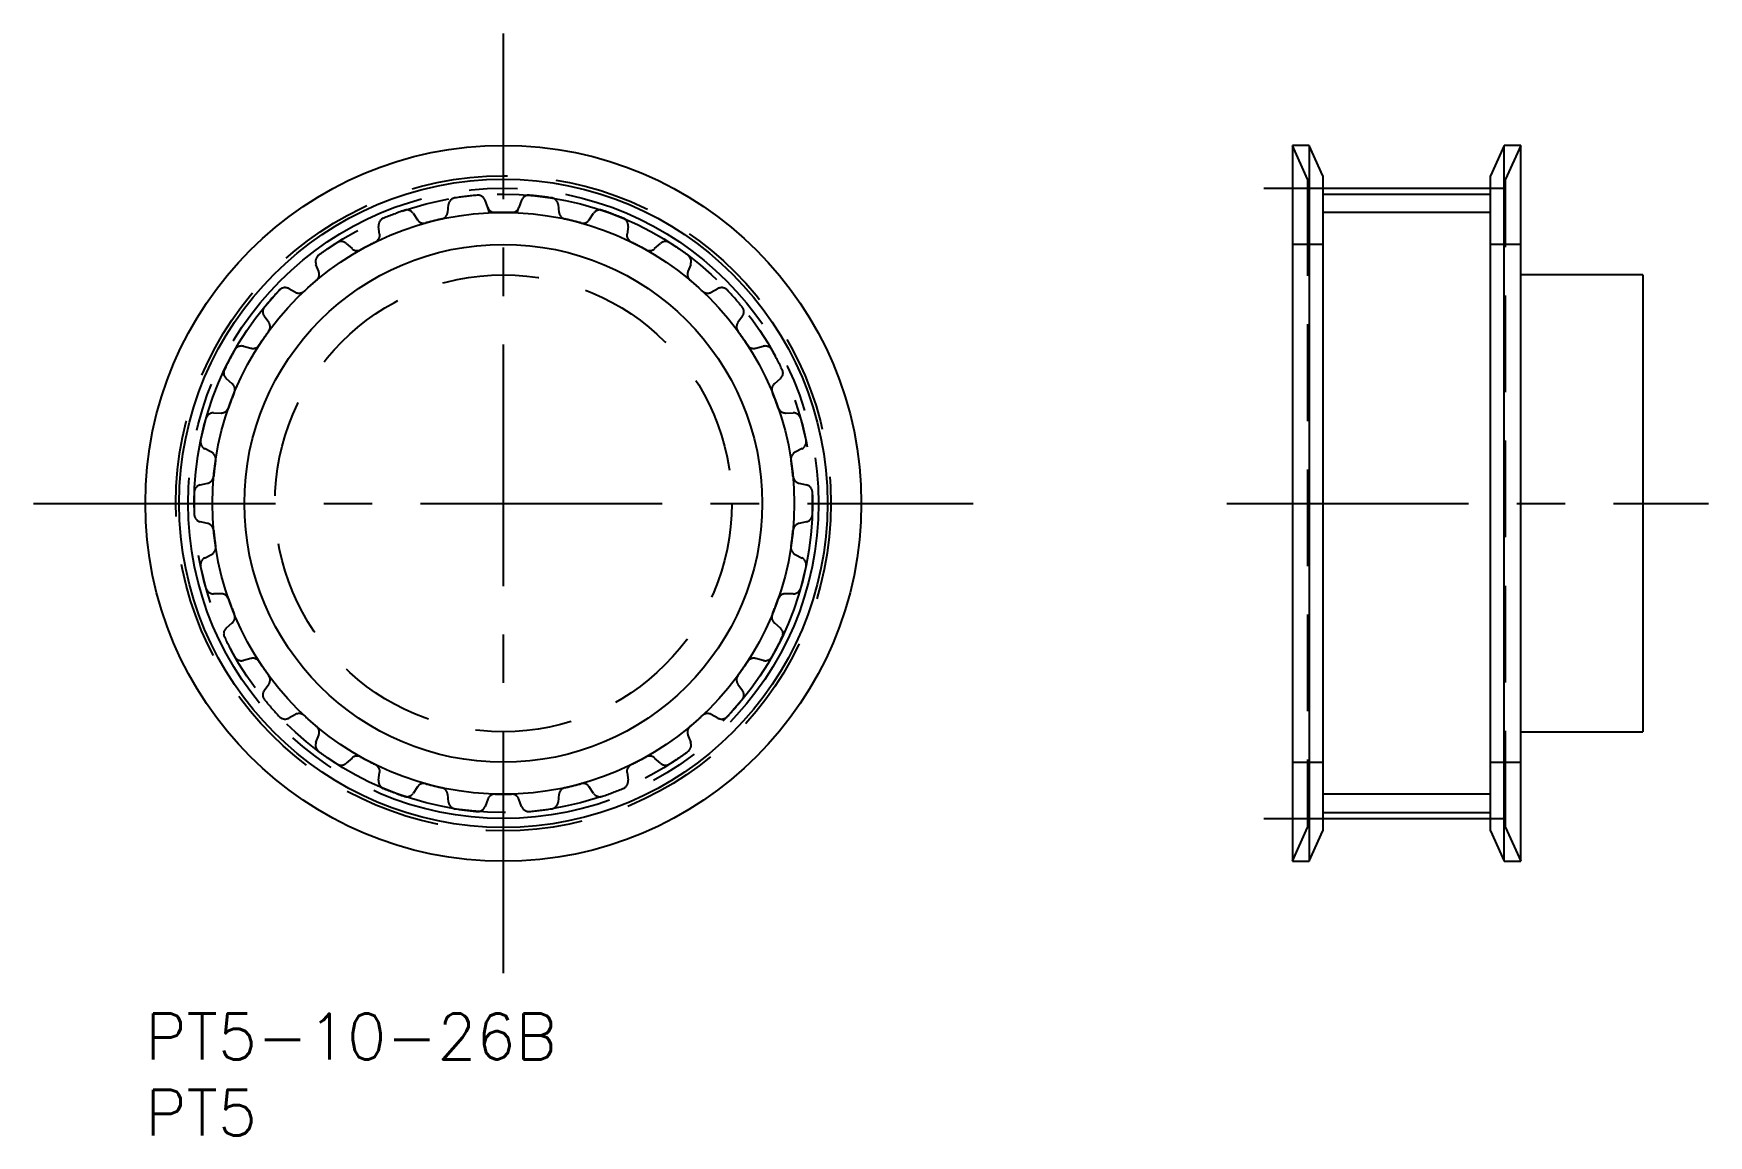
# Model space of a CAD drawing. Extents: x -7 to 103, y -8 to 64.
import ezdxf

# ---------------------------------------------------------------- set-up
doc = ezdxf.new("R2010")
doc.units = 0
doc.header["$LTSCALE"] = 0.5
for name, pattern in [('CENTER', [50.8, 31.75, -6.35, 6.35, -6.35]), ('DASHED', [19.05, 12.7, -6.35]), ('PHANTOM', [63.5, 31.75, -6.35, 6.35, -6.35, 6.35, -6.35])]:
    doc.linetypes.add(name, pattern=pattern)
for name, color, linetype in [('MSM_CENTER', 1, 'CENTER'), ('MSM_CONTINUOUS', 7, 'CONTINUOUS'), ('MSM_DASHED', 4, 'DASHED'), ('MSM_IMAGINARY', 6, 'PHANTOM'), ('MSM_NARROW', 5, 'CONTINUOUS'), ('MSM_PART_NUMBER', 7, 'CONTINUOUS')]:
    doc.layers.add(name, color=color, linetype=linetype)
doc.styles.get("Standard").update_dxf_attribs({"font": 'txt.shx', "height": 3, "bigfont": 'bigfont.shx'})

msp = doc.modelspace()

# ---------------------------------------------------------------- linework, layer by layer
at = {"layer": 'MSM_CENTER'}
for p, q in [((23.5, 2.66), (23.5, 64.34)), ((73.43, 54.19), (92.18, 54.19)), ((-7.34, 33.5), (54.34, 33.5)), ((70.99, 33.5), (102.62, 33.5)), ((73.43, 12.81), (92.18, 12.81))]:
    msp.add_line(p, q, dxfattribs=at)
msp.add_circle((23.5, 33.5), 20.69, dxfattribs=at)
at = {"layer": 'MSM_CONTINUOUS'}
for p, q in [((76.4, 57), (75.3, 57)), ((75.3, 57), (75.3, 10)), ((77.3, 55), (76.4, 57)), ((76.4, 57), (76.4, 10)), ((89.21, 57), (88.3, 55)), ((90.3, 57), (89.21, 57)), ((89.21, 10), (89.21, 57)), ((90.3, 10), (90.3, 57)), ((77.3, 55), (77.3, 12)), ((88.3, 12), (88.3, 55)), ((77.3, 53.8), (88.3, 53.8)), ((98.3, 48.5), (90.3, 48.5)), ((98.3, 48.5), (98.3, 18.5)), ((90.3, 18.5), (98.3, 18.5)), ((77.3, 13.2), (88.3, 13.2)), ((76.4, 10), (77.3, 12)), ((88.3, 12), (89.21, 10)), ((75.3, 10), (76.4, 10)), ((89.21, 10), (90.3, 10))]:
    msp.add_line(p, q, dxfattribs=at)
for radius in [23.5, 21.28, 17]:
    msp.add_circle((23.5, 33.5), radius, dxfattribs=at)
at = {"layer": 'MSM_DASHED'}
for p, q in [((76.3, 54.78), (75.3, 57)), ((90.3, 57), (89.3, 54.78)), ((76.3, 54.78), (76.3, 12.22)), ((89.3, 12.22), (89.3, 54.78)), ((19.85, 52.6), (19.9, 53.11)), ((22.48, 52.92), (22.3, 53.4)), ((24.7, 53.4), (24.52, 52.92)), ((27.1, 53.11), (27.15, 52.6)), ((17.57, 52.54), (17.86, 52.11)), ((29.14, 52.11), (29.43, 52.54)), ((15.38, 51.17), (15.31, 51.68)), ((31.69, 51.68), (31.62, 51.17)), ((13.19, 50.56), (13.57, 50.22)), ((33.43, 50.22), (33.81, 50.56)), ((77.3, 50.5), (75.3, 50.5)), ((90.3, 50.5), (88.3, 50.5)), ((11.39, 48.72), (11.2, 49.19)), ((35.8, 49.19), (35.61, 48.72)), ((9.41, 47.6), (9.85, 47.36)), ((37.15, 47.36), (37.59, 47.6)), ((8.1, 45.38), (7.8, 45.79)), ((39.2, 45.79), (38.9, 45.38)), ((6.44, 43.82), (6.93, 43.69)), ((40.07, 43.69), (40.56, 43.82)), ((5.7, 41.34), (5.32, 41.68)), ((41.68, 41.68), (41.3, 41.34)), ((4.47, 39.44), (4.98, 39.43)), ((42.02, 39.43), (42.53, 39.44)), ((4.34, 36.86), (3.89, 37.09)), ((43.11, 37.09), (42.66, 36.86)), ((3.6, 34.71), (4.1, 34.82)), ((42.9, 34.82), (43.4, 34.71)), ((4.1, 32.18), (3.6, 32.29)), ((43.4, 32.29), (42.9, 32.18)), ((3.89, 29.91), (4.34, 30.14)), ((42.66, 30.14), (43.11, 29.91)), ((4.98, 27.57), (4.47, 27.56)), ((42.53, 27.56), (42.02, 27.57)), ((5.32, 25.32), (5.7, 25.66)), ((41.3, 25.66), (41.68, 25.32)), ((6.93, 23.31), (6.44, 23.18)), ((40.56, 23.18), (40.07, 23.31)), ((7.8, 21.21), (8.1, 21.62)), ((38.9, 21.62), (39.2, 21.21)), ((9.85, 19.64), (9.41, 19.4)), ((37.59, 19.4), (37.15, 19.64)), ((11.2, 17.81), (11.39, 18.28)), ((35.61, 18.28), (35.8, 17.81)), ((13.57, 16.78), (13.19, 16.44)), ((33.81, 16.44), (33.43, 16.78)), ((75.3, 16.5), (77.3, 16.5)), ((88.3, 16.5), (90.3, 16.5)), ((15.31, 15.32), (15.38, 15.83)), ((31.62, 15.83), (31.69, 15.32)), ((17.86, 14.89), (17.57, 14.46)), ((19.9, 13.89), (19.85, 14.4)), ((27.15, 14.4), (27.1, 13.89)), ((29.43, 14.46), (29.14, 14.89)), ((22.48, 14.08), (22.3, 13.6)), ((24.7, 13.6), (24.52, 14.08)), ((75.3, 10), (76.3, 12.22)), ((89.3, 12.22), (90.3, 10))]:
    msp.add_line(p, q, dxfattribs=at)
for radius in [21.5, 15]:
    msp.add_circle((23.5, 33.5), radius, dxfattribs=at)
for centre, radius, start, end in [((20.4, 53.06), 0.5, 99.011, 173.8462), ((23.5, 33.5), 20.3, 94.8352, 99.011), ((21.83, 53.23), 0.5, 20, 94.8352), ((22.95, 53.09), 0.5, 200, 271.6219), ((24.05, 53.09), 0.5, 268.3781, 340), ((25.17, 53.23), 0.5, 85.1648, 160), ((23.5, 33.5), 20.3, 80.989, 85.1648), ((26.6, 53.06), 0.5, 6.1538, 80.989), ((15.81, 51.75), 0.5, 112.8571, 187.6923), ((23.5, 33.5), 20.3, 108.6814, 112.8571), ((17.16, 52.26), 0.5, 33.8462, 108.6814), ((18.27, 52.39), 0.5, 213.8462, 285.4681), ((23.5, 33.5), 19.1, 102.2242, 105.4681), ((19.35, 52.66), 0.5, 282.2242, 353.8462), ((23.5, 33.5), 19.1, 88.3781, 91.6219), ((27.65, 52.66), 0.5, 186.1538, 257.7758), ((23.5, 33.5), 19.1, 74.5319, 77.7758), ((28.73, 52.39), 0.5, 254.5319, 326.1538), ((29.84, 52.26), 0.5, 71.3186, 146.1538), ((23.5, 33.5), 20.3, 67.1429, 71.3186), ((31.19, 51.75), 0.5, 352.3077, 67.1429), ((23.5, 33.5), 20.3, 122.5275, 126.7033), ((12.85, 50.19), 0.5, 47.6923, 122.5275), ((23.5, 33.5), 19.1, 116.0704, 119.3142), ((14.89, 51.11), 0.5, 296.0704, 7.6923), ((32.11, 51.11), 0.5, 172.3077, 243.9296), ((23.5, 33.5), 19.1, 60.6858, 63.9296), ((34.15, 50.19), 0.5, 57.4725, 132.3077), ((23.5, 33.5), 20.3, 53.2967, 57.4725), ((11.67, 49.37), 0.5, 126.7033, 201.5385), ((13.9, 50.59), 0.5, 227.6923, 299.3142), ((33.1, 50.59), 0.5, 240.6858, 312.3077), ((35.33, 49.37), 0.5, 338.4615, 53.2967), ((10.92, 48.53), 0.5, 309.9165, 21.5385), ((36.08, 48.53), 0.5, 158.4615, 230.0835), ((23.5, 33.5), 20.3, 136.3737, 140.5494), ((9.17, 47.16), 0.5, 61.5385, 136.3737), ((10.09, 47.8), 0.5, 241.5385, 313.1604), ((23.5, 33.5), 19.1, 129.9165, 133.1604), ((23.5, 33.5), 19.1, 46.8396, 50.0835), ((36.91, 47.8), 0.5, 226.8396, 298.4615), ((37.83, 47.16), 0.5, 43.6263, 118.4615), ((23.5, 33.5), 20.3, 39.4506, 43.6263), ((8.21, 46.08), 0.5, 140.5494, 215.3846), ((38.79, 46.08), 0.5, 324.6154, 39.4506), ((7.69, 45.09), 0.5, 323.7627, 35.3846), ((39.31, 45.09), 0.5, 144.6154, 216.2373), ((23.5, 33.5), 19.1, 143.7627, 147.0065), ((23.5, 33.5), 19.1, 32.9935, 36.2373), ((23.5, 33.5), 20.3, 150.2198, 154.3956), ((6.31, 43.33), 0.5, 75.3846, 150.2198), ((7.06, 44.17), 0.5, 255.3846, 327.0065), ((39.94, 44.17), 0.5, 212.9935, 284.6154), ((40.69, 43.33), 0.5, 29.7802, 104.6154), ((23.5, 33.5), 20.3, 25.6044, 29.7802), ((5.64, 42.06), 0.5, 154.3956, 229.2308), ((41.36, 42.06), 0.5, 310.7692, 25.6044), ((23.5, 33.5), 19.1, 157.6088, 160.8527), ((5.38, 40.97), 0.5, 337.6088, 49.2308), ((41.62, 40.97), 0.5, 130.7692, 202.3912), ((23.5, 33.5), 19.1, 19.1473, 22.3912), ((4.98, 39.93), 0.5, 269.2308, 340.8527), ((42.02, 39.93), 0.5, 199.1473, 270.7692), ((23.5, 33.5), 20.3, 164.066, 168.2417), ((4.46, 38.94), 0.5, 89.2308, 164.066), ((42.54, 38.94), 0.5, 15.934, 90.7692), ((23.5, 33.5), 20.3, 11.7583, 15.934), ((4.12, 37.53), 0.5, 168.2417, 243.0769), ((42.88, 37.53), 0.5, 296.9231, 11.7583), ((4.12, 36.41), 0.5, 351.455, 63.0769), ((23.5, 33.5), 19.1, 171.455, 174.6988), ((42.88, 36.41), 0.5, 116.9231, 188.545), ((23.5, 33.5), 19.1, 5.3012, 8.545), ((3.98, 35.31), 0.5, 283.0769, 354.6988), ((43.02, 35.31), 0.5, 185.3012, 256.9231), ((23.5, 33.5), 20.3, 177.9121, 182.0879), ((3.71, 34.22), 0.5, 103.0769, 177.9121), ((43.29, 34.22), 0.5, 2.0879, 76.9231), ((23.5, 33.5), 20.3, 357.9121, 2.0879), ((3.71, 32.78), 0.5, 182.0879, 256.9231), ((3.98, 31.69), 0.5, 5.3012, 76.9231), ((43.02, 31.69), 0.5, 103.0769, 174.6988), ((43.29, 32.78), 0.5, 283.0769, 357.9121), ((23.5, 33.5), 19.1, 185.3012, 188.545), ((23.5, 33.5), 19.1, 351.455, 354.6988), ((4.12, 29.47), 0.5, 116.9231, 191.7583), ((4.12, 30.59), 0.5, 296.9231, 8.545), ((42.88, 30.59), 0.5, 171.455, 243.0769), ((42.88, 29.47), 0.5, 348.2417, 63.0769), ((23.5, 33.5), 20.3, 191.7583, 195.934), ((23.5, 33.5), 20.3, 344.066, 348.2417), ((4.46, 28.06), 0.5, 195.934, 270.7692), ((4.98, 27.07), 0.5, 19.1473, 90.7692), ((42.02, 27.07), 0.5, 89.2308, 160.8527), ((42.54, 28.06), 0.5, 269.2308, 344.066), ((23.5, 33.5), 19.1, 199.1473, 202.3912), ((23.5, 33.5), 19.1, 337.6088, 340.8527), ((5.64, 24.94), 0.5, 130.7692, 205.6044), ((5.38, 26.03), 0.5, 310.7692, 22.3912), ((41.62, 26.03), 0.5, 157.6088, 229.2308), ((41.36, 24.94), 0.5, 334.3956, 49.2308), ((23.5, 33.5), 20.3, 205.6044, 209.7802), ((23.5, 33.5), 20.3, 330.2198, 334.3956), ((6.31, 23.67), 0.5, 209.7802, 284.6154), ((7.06, 22.83), 0.5, 32.9935, 104.6154), ((23.5, 33.5), 19.1, 212.9935, 216.2373), ((23.5, 33.5), 19.1, 323.7627, 327.0065), ((39.94, 22.83), 0.5, 75.3846, 147.0065), ((40.69, 23.67), 0.5, 255.3846, 330.2198), ((7.69, 21.91), 0.5, 324.6154, 36.2373), ((39.31, 21.91), 0.5, 143.7627, 215.3846), ((8.21, 20.92), 0.5, 144.6154, 219.4506), ((38.79, 20.92), 0.5, 320.5494, 35.3846), ((23.5, 33.5), 20.3, 219.4506, 223.6263), ((23.5, 33.5), 20.3, 316.3737, 320.5494), ((9.17, 19.84), 0.5, 223.6263, 298.4615), ((10.09, 19.2), 0.5, 46.8396, 118.4615), ((23.5, 33.5), 19.1, 226.8396, 230.0835), ((10.92, 18.47), 0.5, 338.4615, 50.0835), ((36.08, 18.47), 0.5, 129.9165, 201.5385), ((23.5, 33.5), 19.1, 309.9165, 313.1604), ((36.91, 19.2), 0.5, 61.5385, 133.1604), ((37.83, 19.84), 0.5, 241.5385, 316.3737), ((11.67, 17.63), 0.5, 158.4615, 233.2967), ((35.33, 17.63), 0.5, 306.7033, 21.5385), ((23.5, 33.5), 20.3, 233.2967, 237.4725), ((13.9, 16.41), 0.5, 60.6858, 132.3077), ((23.5, 33.5), 19.1, 240.6858, 243.9296), ((23.5, 33.5), 19.1, 296.0704, 299.3142), ((33.1, 16.41), 0.5, 47.6923, 119.3142), ((23.5, 33.5), 20.3, 302.5275, 306.7033), ((12.85, 16.81), 0.5, 237.4725, 312.3077), ((14.89, 15.89), 0.5, 352.3077, 63.9296), ((32.11, 15.89), 0.5, 116.0704, 187.6923), ((34.15, 16.81), 0.5, 227.6923, 302.5275), ((15.81, 15.25), 0.5, 172.3077, 247.1429), ((23.5, 33.5), 20.3, 247.1429, 251.3186), ((17.16, 14.74), 0.5, 251.3186, 326.1538), ((18.27, 14.61), 0.5, 74.5319, 146.1538), ((23.5, 33.5), 19.1, 254.5319, 257.7758), ((19.35, 14.34), 0.5, 6.1538, 77.7758), ((22.95, 13.91), 0.5, 88.3781, 160), ((23.5, 33.5), 19.1, 268.3781, 271.6219), ((24.05, 13.91), 0.5, 20, 91.6219), ((27.65, 14.34), 0.5, 102.2242, 173.8462), ((23.5, 33.5), 19.1, 282.2242, 285.4681), ((28.73, 14.61), 0.5, 33.8462, 105.4681), ((29.84, 14.74), 0.5, 213.8462, 288.6814), ((23.5, 33.5), 20.3, 288.6814, 292.8571), ((31.19, 15.25), 0.5, 292.8571, 7.6923), ((20.4, 13.94), 0.5, 186.1538, 260.989), ((23.5, 33.5), 20.3, 260.989, 265.1648), ((21.83, 13.77), 0.5, 265.1648, 340), ((25.17, 13.77), 0.5, 200, 274.8352), ((23.5, 33.5), 20.3, 274.8352, 279.011), ((26.6, 13.94), 0.5, 279.011, 353.8462)]:
    msp.add_arc(centre, radius, start, end, dxfattribs=at)
at = {"layer": 'MSM_IMAGINARY'}
msp.add_circle((23.5, 33.5), 20.3, dxfattribs=at)
at = {"layer": 'MSM_NARROW'}
for p, q in [((22.6, 52.58), (22.48, 52.92)), ((24.4, 52.58), (24.52, 52.92)), ((88.3, 52.6), (77.3, 52.6)), ((88.3, 14.4), (77.3, 14.4))]:
    msp.add_line(p, q, dxfattribs=at)
msp.add_circle((23.5, 33.5), 19.1, dxfattribs=at)
for start, end in [(91.6219, 92.7008), (87.2992, 88.3781)]:
    msp.add_arc((23.5, 33.5), 19.1, start, end, dxfattribs=at)

# ---------------------------------------------------------------- texts
at = {"layer": 'MSM_PART_NUMBER'}
for s, p in [('PT5-10-26B', (0, -3)), ('PT5', (0, -8))]:
    msp.add_text(s, height=3, dxfattribs=at).set_placement(p)

doc.saveas('drawing.dxf')
